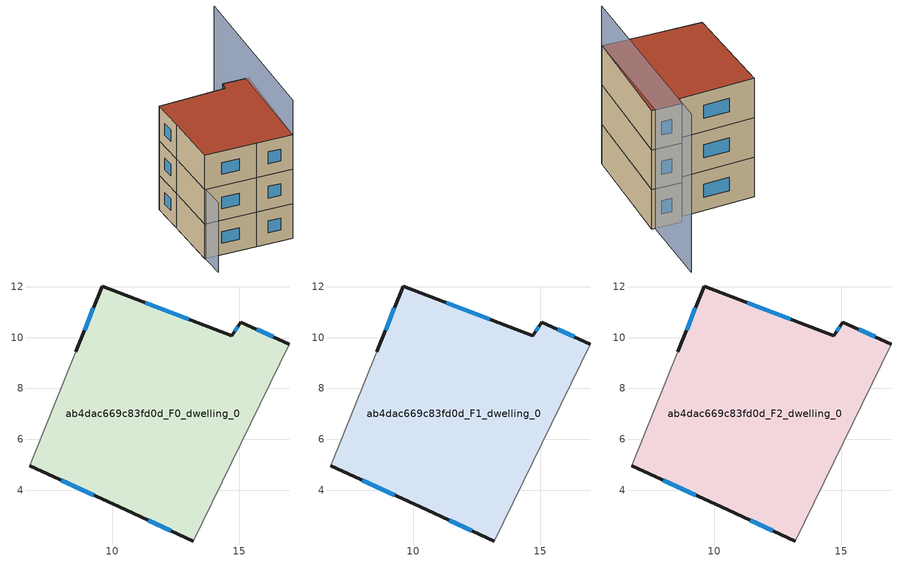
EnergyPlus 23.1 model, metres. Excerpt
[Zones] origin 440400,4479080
ab4dac669c83fd0d_F0_dwelling_0
 floor ground (EU_floor_Construction): 16.97,9.74 13.18,2.01 10.55,3.23 6.76,4.96 8.58,9.43 9.62,12.02 14.7,10.06 15.05,10.6 z0
 wall outside (EU_wall_Construction): 16.97,9.74 15.05,10.6 14.7,10.06 9.62,12.02 8.58,9.43 / 6.76,4.96 10.55,3.23 13.18,2.01 z0:3
 wall adiabatic (EU_wall_Construction): 13.18,2.01 16.97,9.74 / 8.58,9.43 6.76,4.96 z0:3
 window (EU_Window_Construction): 13.01,10.71 11.3,11.37 / 14.93,10.42 14.81,10.24 / 16.33,10.03 15.68,10.32 / 11.42,2.83 12.31,2.42 / 8.02,4.39 9.29,3.81 / 9.27,11.16 8.92,10.29 z0.99:2.01
ab4dac669c83fd0d_F1_dwelling_0
 floor to ab4dac669c83fd0d_F0_dwelling_0 (EU_floor_Construction): 16.97,9.74 13.18,2.01 10.55,3.23 6.76,4.96 8.58,9.43 9.62,12.02 14.7,10.06 15.05,10.6 z3
 wall outside (EU_wall_Construction): 16.97,9.74 15.05,10.6 14.7,10.06 9.62,12.02 8.58,9.43 / 6.76,4.96 10.55,3.23 13.18,2.01 z3:6
 wall adiabatic (EU_wall_Construction): 13.18,2.01 16.97,9.74 / 8.58,9.43 6.76,4.96 z3:6
 window (EU_Window_Construction): 13.01,10.71 11.3,11.37 / 14.93,10.42 14.81,10.24 / 16.33,10.03 15.68,10.32 / 11.42,2.83 12.31,2.42 / 8.02,4.39 9.29,3.81 / 9.27,11.16 8.92,10.29 z3.99:5.01
ab4dac669c83fd0d_F2_dwelling_0
 floor to ab4dac669c83fd0d_F1_dwelling_0 (EU_floor_Construction): 16.97,9.74 13.18,2.01 10.55,3.23 6.76,4.96 8.58,9.43 9.62,12.02 14.7,10.06 15.05,10.6 z6
 wall outside (EU_wall_Construction): 16.97,9.74 15.05,10.6 14.7,10.06 9.62,12.02 8.58,9.43 / 6.76,4.96 10.55,3.23 13.18,2.01 z6:9
 wall adiabatic (EU_wall_Construction): 13.18,2.01 16.97,9.74 / 8.58,9.43 6.76,4.96 z6:9
 window (EU_Window_Construction): 13.01,10.71 11.3,11.37 / 14.93,10.42 14.81,10.24 / 16.33,10.03 15.68,10.32 / 11.42,2.83 12.31,2.42 / 8.02,4.39 9.29,3.81 / 9.27,11.16 8.92,10.29 z6.99:8.01
 roof outside (EU_roof_Construction): 13.18,2.01 16.97,9.74 15.05,10.6 14.7,10.06 9.62,12.02 8.58,9.43 6.76,4.96 10.55,3.23 z9
shading: 13.18,2.01 19.15,15.12 z0:12; 8.58,9.43 6.03,2.98 z0:6
[Building]
EU S2 Campaign: North Axis=0; Terrain=City; Solar Distribution=FullExterior
[Site:Location]
Madrid: Latitude=40.5; Longitude=-3.5; Time Zone=1; Elevation=609
[SizingPeriod:WeatherFileDays]
AnnualSizingPeriod: Begin Month=1; Begin Day of Month=1; End Month=12; End Day of Month=31; Day of Week for Start Day=Monday; Use Weather File Daylight Saving Period=No; Use Weather File Rain and Snow Indicators=No
[MATERIAL]
EU_InternalMass_Material: Roughness=MediumRough; Thickness=0.1; Conductivity=1; Density=1800; Specific Heat=900; Thermal Absorptance=0.9; Solar Absorptance=0.7; Visible Absorptance=0.7
[MATERIAL:NOMASS] Roughness=MediumRough; Thermal Absorptance=0.9; Solar Absorptance=0.7; Visible Absorptance=0.7
Name | Thermal Resistance
EU_wall_NoMass | 0.609216
EU_roof_NoMass | 0.513268
EU_floor_NoMass | 0.568163
[WINDOWMATERIAL:SIMPLEGLAZINGSYSTEM]
EU_Window_SimpleGlazing: UFactor=5.50606; Solar Heat Gain Coefficient=0.85; Visible Transmittance=0.85
[CONSTRUCTION]
EU_wall_Construction: EU_wall_NoMass
EU_roof_Construction: EU_roof_NoMass
EU_floor_Construction: EU_floor_NoMass
EU_Window_Construction: EU_Window_SimpleGlazing
EU_InternalMass_Construction: EU_InternalMass_Material
[ZONE] Type=1; Multiplier=1; Ceiling Height=autocalculate; Volume=176.325; Floor Area=autocalculate; Part of Total Floor Area=Yes
ab4dac669c83fd0d_F0_dwelling_0; ab4dac669c83fd0d_F1_dwelling_0; ab4dac669c83fd0d_F2_dwelling_0
[INTERNALMASS] Construction=EU_InternalMass_Construction; Surface Area=58.7748
Name | Zone or ZoneList
ab4dac669c83fd0d_F0_dwelling_0_EU_InternalMass | ab4dac669c83fd0d_F0_dwelling_0
ab4dac669c83fd0d_F1_dwelling_0_EU_InternalMass | ab4dac669c83fd0d_F1_dwelling_0
ab4dac669c83fd0d_F2_dwelling_0_EU_InternalMass | ab4dac669c83fd0d_F2_dwelling_0
[OTHEREQUIPMENT] Fuel Type=Electricity; Design Level Calculation Method=Watts/Area; Power per Zone Floor Area=1; Fraction Latent=0; Fraction Radiant=0; Fraction Lost=0; Carbon Dioxide Generation Rate=0; EndUse Subcategory=EU_Step8_InternalGains
Name | Zone or ZoneList or Space or SpaceList | Schedule
EU_Step8_InternalGain_ab4dac669c83fd0d_F0_dwelling_0_f000 | ab4dac669c83fd0d_F0_dwelling_0 | EU_Step8_GainSchedule_ab4dac669c83fd0d_F0_dwelling_0_f000
EU_Step8_InternalGain_ab4dac669c83fd0d_F1_dwelling_0_f000 | ab4dac669c83fd0d_F1_dwelling_0 | EU_Step8_GainSchedule_ab4dac669c83fd0d_F1_dwelling_0_f000
EU_Step8_InternalGain_ab4dac669c83fd0d_F2_dwelling_0_f000 | ab4dac669c83fd0d_F2_dwelling_0 | EU_Step8_GainSchedule_ab4dac669c83fd0d_F2_dwelling_0_f000
[ZONEVENTILATION:DESIGNFLOWRATE] Schedule=EU_AlwaysOn; Design Flow Rate Calculation Method=AirChanges/Hour; Air Changes per Hour=0.752966; Ventilation Type=Natural; Fan Pressure Rise=0; Fan Total Efficiency=1; Constant Term Coefficient=1; Temperature Term Coefficient=0; Velocity Term Coefficient=0; Velocity Squared Term Coefficient=0; Minimum Indoor Temperature=-100; Maximum Indoor Temperature=100; Delta Temperature=-100; Minimum Outdoor Temperature=-100; Maximum Outdoor Temperature=100; Maximum Wind Speed=40
Name | Zone or ZoneList or Space or SpaceList
EU_ConstantAir_ab4dac669c83fd0d_F0_dwelling_0 | ab4dac669c83fd0d_F0_dwelling_0
EU_ConstantAir_ab4dac669c83fd0d_F1_dwelling_0 | ab4dac669c83fd0d_F1_dwelling_0
EU_ConstantAir_ab4dac669c83fd0d_F2_dwelling_0 | ab4dac669c83fd0d_F2_dwelling_0
[HVACTEMPLATE:THERMOSTAT] Constant Heating Setpoint=20; Constant Cooling Setpoint=50
EU_HeatOnly_ab4dac669c83fd0d_F0_dwelling_0; EU_HeatOnly_ab4dac669c83fd0d_F1_dwelling_0; EU_HeatOnly_ab4dac669c83fd0d_F2_dwelling_0
[HVACTEMPLATE:ZONE:IDEALLOADSAIRSYSTEM] System Availability Schedule=EU_AlwaysOn; Maximum Heating Supply Air Temperature=50; Minimum Cooling Supply Air Temperature=13; Maximum Heating Supply Air Humidity Ratio=0.0156; Minimum Cooling Supply Air Humidity Ratio=0.0077; Heating Limit=NoLimit; Cooling Limit=NoLimit; Heating Availability Schedule=EU_AlwaysOn; Cooling Availability Schedule=EU_CoolingOff; Dehumidification Control Type=ConstantSensibleHeatRatio; Cooling Sensible Heat Ratio=0.7; Dehumidification Setpoint=60; Humidification Control Type=None; Humidification Setpoint=30; Outdoor Air Method=None; Outdoor Air Flow Rate per Person=0.00944; Outdoor Air Flow Rate per Zone Floor Area=0; Outdoor Air Flow Rate per Zone=0; Demand Controlled Ventilation Type=None; Outdoor Air Economizer Type=NoEconomizer; Heat Recovery Type=None; Sensible Heat Recovery Effectiveness=0.7; Latent Heat Recovery Effectiveness=0.65
Name | Template Thermostat
ab4dac669c83fd0d_F0_dwelling_0 | EU_HeatOnly_ab4dac669c83fd0d_F0_dwelling_0
ab4dac669c83fd0d_F1_dwelling_0 | EU_HeatOnly_ab4dac669c83fd0d_F1_dwelling_0
ab4dac669c83fd0d_F2_dwelling_0 | EU_HeatOnly_ab4dac669c83fd0d_F2_dwelling_0
[SIZING:ZONE] Zone Cooling Design Supply Air Temperature Input Method=SupplyAirTemperature; Zone Cooling Design Supply Air Temperature=13; Zone Heating Design Supply Air Temperature Input Method=SupplyAirTemperature; Zone Heating Design Supply Air Temperature=50; Zone Cooling Design Supply Air Humidity Ratio=0.008; Zone Heating Design Supply Air Humidity Ratio=0.008; Cooling Design Air Flow Method=DesignDay; Cooling Design Air Flow Rate=0; Cooling Minimum Air Flow per Zone Floor Area=0.000762; Cooling Minimum Air Flow=0; Cooling Minimum Air Flow Fraction=0.2; Heating Design Air Flow Method=DesignDay; Heating Design Air Flow Rate=0; Heating Maximum Air Flow per Zone Floor Area=0.002032; Heating Maximum Air Flow=0.141576; Heating Maximum Air Flow Fraction=0.3; Account for Dedicated Outdoor Air System=No; Dedicated Outdoor Air System Control Strategy=NeutralSupplyAir; Dedicated Outdoor Air Low Setpoint Temperature for Design=autosize; Dedicated Outdoor Air High Setpoint Temperature for Design=autosize; Zone Load Sizing Method=Sensible Load Only No Latent Load; Zone Latent Cooling Design Supply Air Humidity Ratio Input Method=HumidityRatioDifference; Zone Cooling Design Supply Air Humidity Ratio Difference=0.005; Zone Latent Heating Design Supply Air Humidity Ratio Input Method=HumidityRatioDifference; Zone Humidification Design Supply Air Humidity Ratio Difference=0.005
ab4dac669c83fd0d_F0_dwelling_0; ab4dac669c83fd0d_F1_dwelling_0; ab4dac669c83fd0d_F2_dwelling_0
[SCHEDULE:CONSTANT]
Name | Hourly Value
EU_AlwaysOn | 1
EU_CoolingOff | 0
[SCHEDULE:FILE] Column Number=1; Rows to Skip at Top=0; Number of Hours of Data=8760; Column Separator=Comma; Interpolate to Timestep=No; Minutes per Item=60; Adjust Schedule for Daylight Savings=Yes
Name | File
EU_Step8_GainSchedule_ab4dac669c83fd0d_F0_dwelling_0_f000 | ../../schedules/ab4dac669c83fd0d/ab4dac669c83fd0d_F0_dwelling_0_f000_gain.csv
EU_Step8_GainSchedule_ab4dac669c83fd0d_F1_dwelling_0_f000 | ../../schedules/ab4dac669c83fd0d/ab4dac669c83fd0d_F1_dwelling_0_f000_gain.csv
EU_Step8_GainSchedule_ab4dac669c83fd0d_F2_dwelling_0_f000 | ../../schedules/ab4dac669c83fd0d/ab4dac669c83fd0d_F2_dwelling_0_f000_gain.csv
